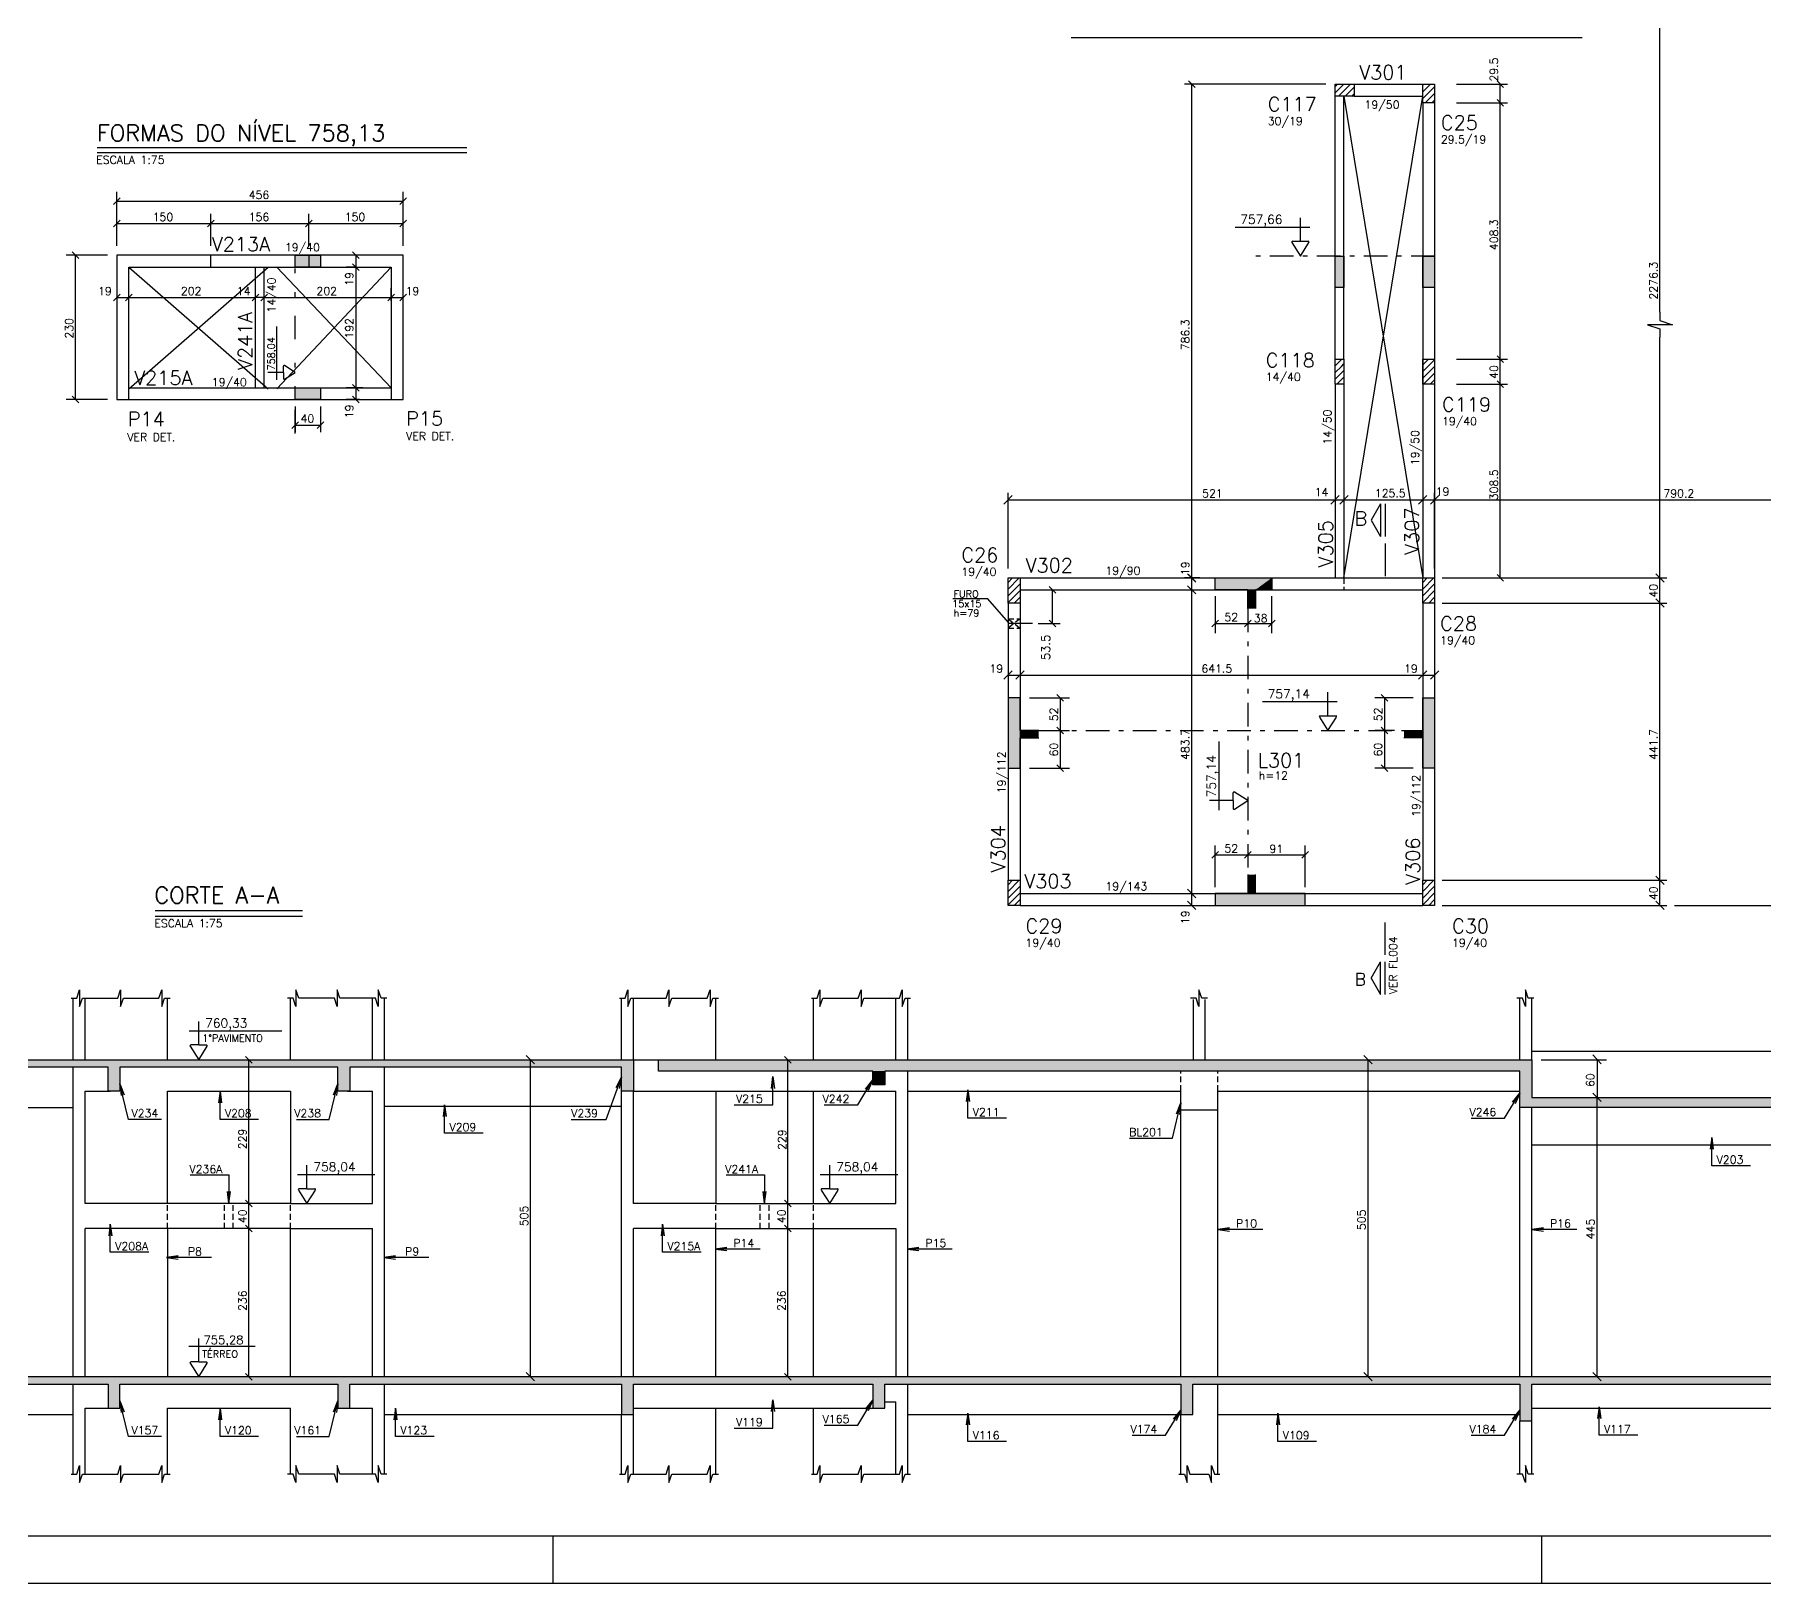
# Model space of a CAD drawing. Extents: x 37249 to 45139, y 0 to 6308.
# Drawn here: x 39588 to 42344, y 0 to 2467 of the extents above; entities that cross this region are included whole.
import ezdxf

# ---------------------------------------------------------------- set-up
doc = ezdxf.new("R2010")
doc.units = 0
doc.header["$LTSCALE"] = 75
doc.header["$MEASUREMENT"] = 0
for name, pattern in [('ESTILO_TQS_0003', [1, 0.5, -0.2, 0.1, -0.2]), ('ESTILO_TQS_0004', [2, 0.5, -0.4, 0.1, -0.4, 0.1, -0.5]), ('HIDDEN2', [0.1875, 0.125, -0.0625])]:
    doc.linetypes.add(name, pattern=pattern)
doc.layers.get('0').update_dxf_attribs({"color": 3, "linetype": 'CONTINUOUS'})
for name, color, linetype in [('1', 3, 'CONTINUOUS'), ('200', 1, 'HIDDEN2'), ('204', 1, 'ESTILO_TQS_0003'), ('205', 1, 'ESTILO_TQS_0004'), ('210', 3, 'HIDDEN2'), ('212', 3, 'CONTINUOUS'), ('213', 3, 'CONTINUOUS'), ('216', 3, 'CONTINUOUS'), ('220', 5, 'CONTINUOUS'), ('221', 1, 'CONTINUOUS'), ('222', 6, 'CONTINUOUS'), ('226', 4, 'CONTINUOUS'), ('230', 3, 'CONTINUOUS'), ('231', 1, 'CONTINUOUS'), ('233', 6, 'CONTINUOUS'), ('238', 2, 'CONTINUOUS'), ('249', 1, 'CONTINUOUS'), ('250', 1, 'CONTINUOUS'), ('253', 253, 'CONTINUOUS')]:
    doc.layers.add(name, color=color, linetype=linetype)
doc.styles.get("Standard").update_dxf_attribs({"font": 'ROMANS.SHX'})

# ---------------------------------------------------------------- blocks, each defined once
blk = doc.blocks.new('LINCOR', base_point=(1409650.89484, 444788.130577))
blk.add_lwpolyline([(1409650.89484, 444788.130577), (1409651.228174, 444788.130577), (1409651.39484, 444788.630577), (1409651.39484, 444787.630577), (1409651.561507, 444788.130577), (1409651.89484, 444788.130577)])
blk = doc.blocks.new('_HDB37079AFC-000')
for p, q in [((3889.607415, 1768.287072), (3907.380075, 1786.059731)), ((3889.607415, 1778.893673), (3896.773473, 1786.059731)), ((3889.607415, 1757.68047), (3908.607415, 1776.68047)), ((3889.607415, 1747.073868), (3908.607415, 1766.073868)), ((3899.19988, 1746.059731), (3908.607415, 1755.467266))]:
    blk.add_line(p, q)
blk = doc.blocks.new('_HB6075950ED-000')
for p, q in [((4410.624467, 2384.763539), (4412.585007, 2386.724079)), ((4410.624467, 2374.156937), (4419.078845, 2382.611315)), ((4412.585007, 2386.724079), (4413.826682, 2387.965754)), ((4416.039886, 2368.965754), (4425.572682, 2378.498551)), ((4419.078845, 2382.611315), (4424.433284, 2387.965754)), ((4425.572682, 2378.498551), (4435.039886, 2387.965754)), ((4426.646487, 2368.965754), (4432.06652, 2374.385787)), ((4432.06652, 2374.385787), (4440.624467, 2382.943733)), ((4437.253089, 2368.965754), (4438.560358, 2370.273023)), ((4438.560358, 2370.273023), (4440.624467, 2372.337132))]:
    blk.add_line(p, q)
blk = doc.blocks.new('_HB6075950ED-001')
for p, q in [((4550.108399, 2375.755047), (4562.319106, 2387.965754)), ((4550.108399, 2386.361649), (4551.712504, 2387.965754)), ((4550.108399, 2365.148445), (4562.200888, 2377.240934)), ((4554.03231, 2358.465754), (4569.108399, 2373.541844)), ((4562.200888, 2377.240934), (4569.108399, 2384.148445)), ((4564.638911, 2358.465754), (4569.108399, 2362.935242))]:
    blk.add_line(p, q)
blk = doc.blocks.new('_HB6075950ED-002')
for p, q in [((4410.624467, 1939.286266), (4421.547475, 1950.209275)), ((4410.624467, 1949.892868), (4410.940873, 1950.209275)), ((4410.624467, 1928.679665), (4420.570061, 1938.625259)), ((4414.858814, 1922.307411), (4424.624467, 1932.073063)), ((4420.570061, 1938.625259), (4424.624467, 1942.679665)), ((4410.624467, 1918.073063), (4414.858814, 1922.307411)), ((4413.36728, 1910.209275), (4424.624467, 1921.466461)), ((4423.973882, 1910.209275), (4424.624467, 1910.85986))]:
    blk.add_line(p, q)
blk = doc.blocks.new('_HB6075950ED-004')
for p, q in [((4550.108399, 1940.884377), (4559.433297, 1950.209275)), ((4550.108399, 1930.277775), (4568.265614, 1948.43499)), ((4558.669165, 1928.231939), (4569.108399, 1938.671173)), ((4568.265614, 1948.43499), (4569.108399, 1949.277775)), ((4550.108399, 1919.671173), (4558.669165, 1928.231939)), ((4551.253102, 1910.209275), (4569.108399, 1928.064572)), ((4561.859704, 1910.209275), (4569.108399, 1917.45797))]:
    blk.add_line(p, q)

msp = doc.modelspace()

# ---------------------------------------------------------------- linework, layer by layer
for p, q in [((41739.4, 1719.5), (41739.4, 1667.6)), ((41739.4, 1656.5), (41739.4, 1604.5)), ((41739.4, 1001.1), (41739.4, 1053)), ((41739.4, 938), (41739.4, 990)), ((40414.2, 0), (40414.2, 75)), ((41989.2, 0), (41989.2, 75)), ((45139.2, 0), (37249.2, 0))]:
    msp.add_line(p, q)
at = {"layer": '1'}
for p, q in [((41689.9, 2388), (41799.3, 2388)), ((41659.9, 1950.2), (41659.9, 2369)), ((41673.9, 1950.2), (41673.9, 2369)), ((41689.9, 2369), (41799.3, 2369)), ((41799.3, 2358.5), (41799.3, 1601.7)), ((41818.3, 2358.5), (41818.3, 1601.7)), ((40024.9, 2115.7), (39868.9, 2115.7)), ((39868.9, 2096.7), (39953.9, 2096.7)), ((39939.9, 1904.7), (39939.9, 2096.7)), ((39953.9, 2096.7), (40024.9, 2096.7)), ((39953.9, 1904.7), (39953.9, 2096.7)), ((39737.9, 1904.7), (39953.9, 1904.7)), ((39953.9, 1904.7), (40155.9, 1904.7)), ((41659.9, 1910.2), (41659.9, 1601.7)), ((41673.9, 1910.2), (41673.9, 1601.7)), ((39737.9, 1885.7), (39755.4, 1885.7)), ((39755.4, 1885.7), (40155.9, 1885.7)), ((41157.8, 1601.7), (41799.3, 1601.7)), ((41157.8, 1582.7), (41799.3, 1582.7)), ((41138.8, 1561.7), (41138.8, 1120)), ((41157.8, 1561.7), (41157.8, 1120)), ((41799.3, 1561.7), (41799.3, 1120)), ((41818.3, 1561.7), (41818.3, 1120)), ((41157.8, 1099), (41799.3, 1099)), ((41157.8, 1080), (41799.3, 1080)), ((39649.5, 834.2), (39649.5, 932.2)), ((39668.5, 834.2), (39668.5, 932.2)), ((39799.5, 834.2), (39799.5, 932.2)), ((39995.5, 834.2), (39995.5, 932.2)), ((40126.5, 834.2), (40126.5, 932.2)), ((40145.5, 834.2), (40145.5, 932.2)), ((40523, 834.2), (40523, 932.2)), ((40542, 834.2), (40542, 932.2)), ((40673, 834.2), (40673, 932.2)), ((40829, 834.2), (40829, 932.2)), ((40960, 834.2), (40960, 932.2)), ((40979, 834.2), (40979, 932.2)), ((41434, 834.2), (41434, 930.2)), ((41453, 834.2), (41453, 930.2)), ((41954, 834.2), (41954, 932.2)), ((41973, 834.2), (41973, 932.2)), ((42586.8, 847.2), (41973, 847.2)), ((39649.5, 329.2), (39649.5, 822.2)), ((40145.5, 329.2), (40145.5, 822.2)), ((40979, 329.2), (40979, 816.2)), ((39668.5, 605.2), (39668.5, 784.2)), ((40126.5, 605.2), (40126.5, 784.2)), ((40523, 329.2), (40523, 784.2)), ((40542, 605.2), (40542, 784.2)), ((40829, 605.2), (40829, 784.2)), ((41414, 329.2), (41414, 784.2)), ((41473, 329.2), (41473, 784.2)), ((41954, 329.2), (41954, 760.2)), ((41973, 329.2), (41973, 758.2)), ((42586.8, 698.2), (41973, 698.2)), ((39799.5, 605.2), (39668.5, 605.2)), ((39995.5, 605.2), (40126.5, 605.2)), ((40673, 605.2), (40542, 605.2)), ((39799.5, 565.2), (39668.5, 565.2)), ((39668.5, 329.2), (39668.5, 565.2)), ((39995.5, 565.2), (40126.5, 565.2)), ((40126.5, 329.2), (40126.5, 565.2)), ((40673, 565.2), (40542, 565.2)), ((40542, 329.2), (40542, 565.2)), ((40829, 329.2), (40829, 565.2)), ((39649.5, 174.2), (39649.5, 317.2)), ((40145.5, 174.2), (40145.5, 317.2)), ((40979, 174.2), (40979, 317.2)), ((41473, 174.2), (41473, 317.2)), ((39668.5, 174.2), (39668.5, 279.2)), ((39799.5, 174.2), (39799.5, 279.2)), ((39995.5, 174.2), (39995.5, 279.2)), ((40126.5, 174.2), (40126.5, 279.2)), ((40673, 174.2), (40673, 279.2)), ((40829, 174.2), (40829, 279.2)), ((40960, 174.2), (40960, 289.2)), ((40523, 174.2), (40523, 269.2)), ((40542, 174.2), (40542, 269.2)), ((41414, 174.2), (41414, 269.2)), ((41954, 174.2), (41954, 259.2)), ((41973, 174.2), (41973, 259.2))]:
    msp.add_line(p, q, dxfattribs=at)
for points in [[(39995.5, 784.2), (39995.5, 605.2), (39799.5, 605.2), (39799.5, 784.2)], [(40673, 784.2), (40673, 605.2), (40960, 605.2), (40960, 784.2)], [(39995.5, 329.2), (39995.5, 565.2), (39799.5, 565.2), (39799.5, 329.2)], [(40673, 329.2), (40673, 565.2), (40960, 565.2), (40960, 329.2)]]:
    msp.add_lwpolyline(points, dxfattribs=at)
at = {"layer": '200'}
for p, q in [((41138.8, 1536.7), (41157.8, 1521.7)), ((41157.8, 1536.7), (41138.8, 1521.8))]:
    msp.add_line(p, q, dxfattribs=at)
at = {"layer": '204'}
for p, q in [((41818.3, 2114.4), (41533.2, 2114.4)), ((41520.9, 1552.7), (41520.9, 1129)), ((41187.8, 1358.7), (41769.3, 1358.7))]:
    msp.add_line(p, q, dxfattribs=at)
at = {"layer": '205'}
for p, q in [((40003.2, 1831.9), (40003.2, 2096.7)), ((41177.8, 1529.2), (41118.8, 1529.2))]:
    msp.add_line(p, q, dxfattribs=at)
at = {"layer": '210'}
for p, q in [((41673.9, 1601.7), (41673.9, 1582.7)), ((41138.8, 1536.7), (41157.8, 1536.7)), ((41138.8, 1521.7), (41157.8, 1521.7)), ((41414, 784.2), (41414, 816.2)), ((41473, 784.2), (41473, 816.2)), ((39799.5, 565.2), (39799.5, 605.2)), ((39890.5, 565.2), (39890.5, 605.2)), ((39904.5, 565.2), (39904.5, 605.2)), ((39995.5, 565.2), (39995.5, 605.2)), ((40673, 565.2), (40673, 605.2)), ((40744, 565.2), (40744, 605.2)), ((40758, 565.2), (40758, 605.2)), ((40829, 565.2), (40829, 605.2))]:
    msp.add_line(p, q, dxfattribs=at)
at = {"layer": '216'}
for p, q in [((41436.7, 2382.7), (41426, 2393.3)), ((41928.3, 2382.7), (41917.7, 2393.3)), ((41928.3, 2353.2), (41917.7, 2363.8)), ((41928.3, 2353.2), (41917.7, 2363.8)), ((39713.6, 2196.3), (39724.2, 2206.9)), ((40169.6, 2196.3), (40180.2, 2206.9)), ((39713.6, 2161.1), (39724.2, 2171.7)), ((39863.6, 2161.1), (39874.2, 2171.7)), ((39863.6, 2161.1), (39874.2, 2171.7)), ((40019.6, 2161.1), (40030.2, 2171.7)), ((40019.6, 2161.1), (40030.2, 2171.7)), ((40169.6, 2161.1), (40180.2, 2171.7)), ((39658.5, 2110.4), (39647.9, 2121)), ((40094.2, 2121), (40104.8, 2110.4)), ((40094.2, 2102), (40104.8, 2091.4)), ((40094.2, 2102), (40104.8, 2091.4)), ((39713.6, 2042.9), (39724.2, 2053.5)), ((39732.6, 2042.9), (39743.2, 2053.5)), ((39732.6, 2042.9), (39743.2, 2053.5)), ((39732.6, 2042.9), (39743.2, 2053.5)), ((39934.6, 2042.9), (39945.2, 2053.5)), ((39945.2, 2053.5), (39934.6, 2042.9)), ((39948.6, 2042.9), (39959.2, 2053.5)), ((39959.2, 2053.5), (39948.6, 2042.9)), ((40150.6, 2042.9), (40161.2, 2053.5)), ((40150.6, 2042.9), (40161.2, 2053.5)), ((40150.6, 2042.9), (40161.2, 2053.5)), ((40169.6, 2042.9), (40180.2, 2053.5)), ((41928.3, 1944.9), (41917.7, 1955.5)), ((41928.3, 1944.9), (41917.7, 1955.5)), ((40094.2, 1910), (40104.8, 1899.4)), ((40094.2, 1910), (40104.8, 1899.4)), ((41928.3, 1904.9), (41917.7, 1915.5)), ((41928.3, 1904.9), (41917.7, 1915.5)), ((39658.5, 1880.4), (39647.9, 1891)), ((40094.2, 1891), (40104.8, 1880.4)), ((39997.9, 1839.9), (40008.5, 1850.5)), ((40037.9, 1839.9), (40048.5, 1850.5)), ((41132.2, 1719.4), (41145.5, 1732.7)), ((41653.2, 1719.4), (41666.5, 1732.7)), ((41667.2, 1719.4), (41680.5, 1732.7)), ((41792.7, 1719.4), (41806, 1732.7)), ((41811.7, 1719.4), (41825, 1732.7)), ((41438, 1595.1), (41424.7, 1608.3)), ((41436.7, 1596.4), (41426, 1607)), ((41928.3, 1596.4), (41917.7, 1607)), ((42183.8, 1595.1), (42170.5, 1608.3)), ((41214.9, 1577.4), (41204.3, 1588)), ((41438, 1576.1), (41424.7, 1589.3)), ((42183.8, 1555.1), (42170.5, 1568.3)), ((41214.9, 1523.9), (41204.3, 1534.5)), ((41463.6, 1523.5), (41474.2, 1534.1)), ((41515.6, 1523.5), (41526.2, 1534.1)), ((41553.6, 1523.5), (41564.2, 1534.1)), ((41132.2, 1440.4), (41145.5, 1453.7)), ((41151.2, 1440.4), (41164.5, 1453.7)), ((41792.7, 1440.4), (41806, 1453.7)), ((41811.7, 1440.4), (41825, 1453.7)), ((41216.6, 1416), (41227.2, 1405.4)), ((41733, 1416), (41743.6, 1405.4)), ((41216.6, 1364), (41227.2, 1353.4)), ((41216.6, 1364), (41227.2, 1353.4)), ((41733, 1364), (41743.6, 1353.4)), ((41733, 1364), (41743.6, 1353.4)), ((41216.6, 1304), (41227.2, 1293.4)), ((41733, 1304), (41743.6, 1293.4)), ((41463.6, 1155.1), (41474.2, 1165.7)), ((41515.6, 1155.1), (41526.2, 1165.7)), ((41606.6, 1155.1), (41617.2, 1165.7)), ((41438, 1092.3), (41424.7, 1105.6)), ((42183.8, 1113.3), (42170.5, 1126.6)), ((41438, 1073.3), (41424.7, 1086.6)), ((42183.8, 1073.3), (42170.5, 1086.6)), ((39934.7, 828.9), (39924.1, 839.5)), ((40384.5, 827.6), (40371.3, 840.9)), ((40793.4, 828.9), (40782.8, 839.5)), ((41718.8, 827.6), (41705.5, 840.9)), ((42083.7, 827.6), (42070.4, 841.9)), ((42083.7, 767.6), (42070.4, 780.9)), ((39934.7, 599.9), (39924.1, 610.5)), ((39934.7, 599.9), (39924.1, 610.5)), ((40793.4, 599.9), (40782.8, 610.5)), ((40793.4, 599.9), (40782.8, 610.5)), ((39934.7, 559.9), (39924.1, 570.5)), ((39934.7, 559.9), (39924.1, 570.5)), ((40793.4, 559.9), (40782.8, 570.5)), ((40793.4, 559.9), (40782.8, 570.5)), ((39934.7, 323.9), (39924.1, 334.5)), ((40384.5, 322.6), (40371.3, 335.9)), ((40793.4, 323.9), (40782.8, 334.5)), ((41718.8, 322.6), (41705.5, 335.9)), ((42083.7, 322.6), (42070.4, 335.9))]:
    msp.add_line(p, q, dxfattribs=at)
at = {"layer": '220'}
for p, q in [((40003.2, 2115.7), (40043.2, 2115.7)), ((40003.2, 2096.7), (40003.2, 2115.7)), ((40043.2, 2096.7), (40003.2, 2096.7)), ((40043.2, 2115.7), (40043.2, 2096.7)), ((41659.9, 2114.4), (41673.9, 2114.4)), ((41659.9, 2064.4), (41659.9, 2114.4)), ((41673.9, 2114.4), (41673.9, 2064.4)), ((41799.3, 2114.4), (41818.3, 2114.4)), ((41799.3, 2064.4), (41799.3, 2114.4)), ((41818.3, 2114.4), (41818.3, 2064.4)), ((41673.9, 2064.4), (41659.9, 2064.4)), ((41818.3, 2064.4), (41799.3, 2064.4)), ((40003.2, 1904.7), (40043.2, 1904.7)), ((40003.2, 1885.7), (40003.2, 1904.7)), ((40043.2, 1904.7), (40043.2, 1885.7)), ((40043.2, 1885.7), (40003.2, 1885.7)), ((41973, 774.2), (42586.8, 774.2)), ((42586.8, 758.2), (41954, 758.2))]:
    msp.add_line(p, q, dxfattribs=at)
for points in [[(41520.9, 1552.7), (41520.9, 1582.7), (41468.9, 1582.7), (41468.9, 1601.7), (41558.9, 1601.7), (41558.9, 1601.7), (41558.9, 1582.7), (41532.9, 1582.7), (41532.9, 1552.7)], [(41187.8, 1358.7), (41157.8, 1358.7), (41157.8, 1410.7), (41138.8, 1410.7), (41138.8, 1298.7), (41157.8, 1298.7), (41157.8, 1346.7), (41187.8, 1346.7)], [(41769.3, 1358.7), (41799.3, 1358.7), (41799.3, 1410.7), (41818.3, 1410.7), (41818.3, 1298.7), (41799.3, 1298.7), (41799.3, 1346.7), (41769.3, 1346.7)], [(41520.9, 1129), (41520.9, 1099), (41468.9, 1099), (41468.9, 1080), (41611.9, 1080), (41611.9, 1080), (41611.9, 1099), (41532.9, 1099), (41532.9, 1129)], [(40071, 822.2), (39724, 822.2), (39724, 784.2), (39705, 784.2), (39705, 822.2), (39272, 822.2), (39272, 784.2), (39253, 784.2), (39253, 834.2), (40542, 834.2), (40542, 784.2), (40523, 784.2), (40523, 822.2), (40090, 822.2), (40090, 784.2), (40071, 784.2), (40071, 822.2)], [(41954, 760.2), (41954, 816.2), (40942.5, 816.2), (40942.5, 794.2), (40923.5, 794.2), (40923.5, 816.2), (40582, 816.2), (40582, 834.2), (41954, 834.2), (41954, 834.2), (41973, 834.2), (41973, 774.2)], [(42605.8, 174.2), (42605.8, 329.2), (38852.5, 329.2), (38852.5, 279.2), (38871.5, 279.2), (38871.5, 317.2), (39253, 317.2), (39253, 279.2), (39272, 279.2), (39272, 317.2), (39705, 317.2), (39705, 279.2), (39724, 279.2), (39724, 317.2), (40071, 317.2), (40071, 279.2), (40090, 279.2), (40090, 317.2), (40523, 317.2)], [(40523, 317.2), (40523, 269.2), (40542, 269.2), (40542, 317.2), (40923.5, 317.2), (40923.5, 279.2), (40942.5, 279.2), (40942.5, 317.2), (41414, 317.2), (41414, 269.2), (41433, 269.2), (41433, 317.2), (41954, 317.2), (41954, 259.2), (41973, 259.2), (41973, 317.2), (42565.9, 317.2), (42565.9, 174.2)]]:
    msp.add_lwpolyline(points, dxfattribs=at)
at = {"layer": '221'}
for p, q in [((41673.9, 1601.7), (41799.3, 2369)), ((41673.9, 2369), (41799.3, 1601.7)), ((39687.5, 2279.3), (40276.7, 2279.3)), ((39737.9, 1902.7), (39959.9, 2096.7)), ((39737.9, 2096.7), (39959.9, 1902.7)), ((39973.9, 1902.7), (40155.9, 2096.7)), ((39973.9, 2096.7), (40155.9, 1904.7)), ((39780, 1063.1), (40015, 1063.1))]:
    msp.add_line(p, q, dxfattribs=at)
for points in [[(39646.1, 932.2), (39655.1, 932.2), (39659.6, 945.7), (39659.6, 918.8), (39664.1, 932.2), (39711.6, 932.2), (39720.6, 932.2), (39725.1, 945.7), (39725.1, 918.8), (39729.6, 932.2), (39738.6, 932.2), (39786.1, 932.2), (39790.6, 945.7), (39790.6, 918.8), (39795.1, 932.2), (39804.1, 932.2)], [(40148.9, 932.2), (40139.9, 932.2), (40135.4, 945.7), (40135.4, 918.8), (40131, 932.2), (40083.4, 932.2), (40074.4, 932.2), (40069.9, 945.7), (40069.9, 918.8), (40065.5, 932.2), (40056.5, 932.2), (40008.9, 932.2), (40004.4, 945.7), (40004.4, 918.8), (40000, 932.2), (39991, 932.2)], [(40519.6, 932.2), (40528.6, 932.2), (40533.1, 945.7), (40533.1, 918.8), (40537.6, 932.2), (40585.1, 932.2), (40594.1, 932.2), (40598.6, 945.7), (40598.6, 918.8), (40603.1, 932.2), (40612.1, 932.2), (40659.6, 932.2), (40664.1, 945.7), (40664.1, 918.8), (40668.6, 932.2), (40677.6, 932.2)], [(40825.6, 932.2), (40834.6, 932.2), (40839.1, 945.7), (40839.1, 918.8), (40843.6, 932.2), (40891.1, 932.2), (40900.1, 932.2), (40904.6, 945.7), (40904.6, 918.8), (40909.1, 932.2), (40918.1, 932.2), (40965.6, 932.2), (40970.1, 945.7), (40970.1, 918.8), (40974.6, 932.2), (40983.6, 932.2)], [(39646.1, 174.2), (39655.1, 174.2), (39659.6, 187.7), (39659.6, 160.8), (39664.1, 174.2), (39711.6, 174.2), (39720.6, 174.2), (39725.1, 187.7), (39725.1, 160.8), (39729.6, 174.2), (39738.6, 174.2), (39786.1, 174.2), (39790.6, 187.7), (39790.6, 160.8), (39795.1, 174.2), (39804.1, 174.2)], [(40148.9, 174.2), (40139.9, 174.2), (40135.4, 187.7), (40135.4, 160.8), (40131, 174.2), (40083.4, 174.2), (40074.4, 174.2), (40069.9, 187.7), (40069.9, 160.8), (40065.5, 174.2), (40056.5, 174.2), (40008.9, 174.2), (40004.4, 187.7), (40004.4, 160.8), (40000, 174.2), (39991, 174.2)], [(40519.6, 174.2), (40528.6, 174.2), (40533.1, 187.7), (40533.1, 160.8), (40537.6, 174.2), (40585.1, 174.2), (40594.1, 174.2), (40598.6, 187.7), (40598.6, 160.8), (40603.1, 174.2), (40612.1, 174.2), (40659.6, 174.2), (40664.1, 187.7), (40664.1, 160.8), (40668.6, 174.2), (40677.6, 174.2)], [(40825.6, 174.2), (40834.6, 174.2), (40839.1, 187.7), (40839.1, 160.8), (40843.6, 174.2), (40891.1, 174.2), (40900.1, 174.2), (40904.6, 187.7), (40904.6, 160.8), (40909.1, 174.2), (40918.1, 174.2), (40965.6, 174.2), (40970.1, 187.7), (40970.1, 160.8), (40974.6, 174.2), (40983.6, 174.2)], [(41410.6, 174.2), (41419.6, 174.2), (41424.1, 160.8), (41424.1, 187.7), (41428.6, 174.2), (41443.5, 174.2), (41458.5, 174.2), (41462.9, 160.8), (41462.9, 187.7), (41467.4, 174.2), (41476.4, 174.2)]]:
    msp.add_lwpolyline(points, dxfattribs=at)
at = {"layer": '222'}
for p, q in [((41239.5, 2462.6), (42053.2, 2462.6)), ((39687.5, 2287.3), (40276.7, 2287.3)), ((39780, 1072.1), (40015, 1072.1)), ((45064.2, 75), (37436.7, 75))]:
    msp.add_line(p, q, dxfattribs=at)
for points in [[(41689.9, 2369), (41659.9, 2369), (41659.9, 2388), (41689.9, 2388), (41689.9, 2369)], [(41799.3, 2358.5), (41799.3, 2388), (41818.3, 2388), (41818.3, 2358.5), (41799.3, 2358.5)], [(39718.9, 1885.7), (39718.9, 1885.7), (39737.9, 1885.7), (39737.9, 2096.7), (39868.9, 2096.7), (39868.9, 2115.7), (39718.9, 2115.7), (39718.9, 1885.7)], [(40174.9, 1885.7), (40174.9, 2115.7), (40024.9, 2115.7), (40024.9, 2096.7), (40155.9, 2096.7), (40155.9, 1885.7), (40174.9, 1885.7)], [(41659.9, 1910.2), (41659.9, 1950.2), (41673.9, 1950.2), (41673.9, 1910.2), (41659.9, 1910.2)], [(41799.3, 1910.2), (41799.3, 1950.2), (41818.3, 1950.2), (41818.3, 1910.2), (41799.3, 1910.2)], [(41157.8, 1601.7), (41157.8, 1561.7), (41138.8, 1561.7), (41138.8, 1601.7), (41157.8, 1601.7)], [(41818.3, 1601.7), (41818.3, 1561.7), (41799.3, 1561.7), (41799.3, 1601.7), (41818.3, 1601.7)], [(41818.3, 1601.7), (41818.3, 1561.7), (41799.3, 1561.7), (41799.3, 1601.7), (41818.3, 1601.7)], [(41818.3, 1601.7), (41818.3, 1561.7), (41799.3, 1561.7), (41799.3, 1601.7), (41818.3, 1601.7)], [(41157.8, 1120), (41157.8, 1080), (41138.8, 1080), (41138.8, 1120), (41157.8, 1120)], [(41818.3, 1120), (41818.3, 1080), (41799.3, 1080), (41799.3, 1120), (41818.3, 1120)]]:
    msp.add_lwpolyline(points, dxfattribs=at)
at = {"layer": '226'}
for p, q in [((41732.2, 1719.5), (41717.2, 1693.5)), ((41732.2, 1719.5), (41732.2, 1667.6)), ((41717.2, 1693.5), (41732.2, 1667.6)), ((41717.2, 964), (41732.2, 990)), ((41732.2, 938), (41732.2, 990)), ((41717.2, 964), (41732.2, 938))]:
    msp.add_line(p, q, dxfattribs=at)
at = {"layer": '230'}
for p, q in [((40542, 834.2), (40582, 834.2)), ((39668.5, 784.2), (39708.5, 784.2)), ((39799.5, 784.2), (39995.5, 784.2)), ((40086.5, 784.2), (40126.5, 784.2)), ((40542, 784.2), (40923.5, 784.2)), ((40923.5, 784.2), (40960, 784.2)), ((40979, 784.2), (41414, 784.2)), ((41473, 784.2), (41954, 784.2)), ((39272, 758.2), (39649.5, 758.2)), ((40145.5, 760.2), (40523, 760.2)), ((41414, 754.2), (41473, 754.2)), ((39668.5, 279.2), (39708.5, 279.2)), ((39799.5, 279.2), (39995.5, 279.2)), ((40086.5, 279.2), (40126.5, 279.2)), ((40542, 279.2), (40923.5, 279.2)), ((40942.5, 289.2), (40960, 289.2)), ((41973, 279.2), (42565.9, 279.2)), ((39272, 269.2), (39649.5, 269.2)), ((40145.5, 269.2), (40523, 269.2)), ((40979, 269.2), (41414, 269.2)), ((41473, 269.2), (41954, 269.2))]:
    msp.add_line(p, q, dxfattribs=at)
at = {"layer": '231'}
for p, q in [((41500.6, 2160.4), (41619.6, 2160.4)), ((41604.6, 2137.9), (41604.6, 2175.4)), ((41591, 2135.8), (41604.6, 2114.4)), ((41592.2, 2137.9), (41604.6, 2137.9)), ((41604.6, 2137.9), (41617, 2137.9)), ((41604.6, 2114.4), (41618.1, 2135.8)), ((39973.8, 1917), (39973.8, 2002.3)), ((39984.4, 1929), (39959.3, 1929)), ((39984.4, 1929), (39984.4, 1938.9)), ((39984.4, 1929), (39984.4, 1919.1)), ((40003.2, 1929), (39986.1, 1939.9)), ((39986.1, 1918.2), (40003.2, 1929)), ((41648.3, 1382.2), (41648.3, 1419.7)), ((41544.3, 1404.7), (41663.3, 1404.7)), ((41634.7, 1380.1), (41648.3, 1358.7)), ((41635.9, 1382.2), (41648.3, 1382.2)), ((41648.3, 1382.2), (41660.7, 1382.2)), ((41648.3, 1358.7), (41661.8, 1380.1)), ((41474.9, 1231.9), (41474.9, 1341.2)), ((41497.4, 1246.9), (41459.9, 1246.9)), ((41497.4, 1246.9), (41497.4, 1259.3)), ((41497.4, 1246.9), (41497.4, 1234.5)), ((41520.9, 1246.9), (41499.5, 1260.5)), ((41499.5, 1233.3), (41520.9, 1246.9)), ((39849.4, 857.7), (39849.4, 895.2)), ((39834.4, 880.2), (39981.6, 880.2)), ((39835.8, 855.6), (39849.4, 834.2)), ((39849.3, 857.7), (39836.9, 857.7)), ((39849.4, 857.7), (39861.8, 857.7)), ((39849.4, 834.2), (39862.9, 855.6)), ((40021.8, 628.7), (40021.8, 666.2)), ((40854.6, 628.7), (40854.6, 666.2)), ((40006.8, 651.2), (40130.2, 651.2)), ((40839.6, 651.2), (40963, 651.2)), ((40008.2, 626.6), (40021.8, 605.2)), ((40021.8, 628.7), (40009.4, 628.7)), ((40021.8, 628.7), (40034.2, 628.7)), ((40021.8, 605.2), (40035.3, 626.6)), ((40841, 626.6), (40854.6, 605.2)), ((40854.6, 628.7), (40842.2, 628.7)), ((40854.6, 628.7), (40867, 628.7)), ((40854.6, 605.2), (40868.2, 626.6)), ((39849.4, 352.7), (39849.4, 390.2)), ((39833.7, 377.9), (39939.2, 377.9)), ((39835.8, 350.6), (39849.4, 329.2)), ((39849.3, 352.7), (39836.9, 352.7)), ((39849.4, 352.7), (39861.8, 352.7)), ((39849.4, 329.2), (39862.9, 350.6))]:
    msp.add_line(p, q, dxfattribs=at)
for centre, radius, start, end in [((41592.2, 2136.5), 1.36, 90, 212.3723), ((41617, 2136.5), 1.36, 327.623, 90), ((39985.5, 1938.9), 1.09, 57.6277, 180), ((39985.5, 1919.1), 1.09, 180, 302.377), ((41635.9, 1380.9), 1.36, 90, 212.3723), ((41660.7, 1380.9), 1.36, 327.623, 90), ((41498.8, 1259.3), 1.36, 57.6277, 180), ((41498.8, 1234.5), 1.36, 180, 302.377), ((39836.9, 856.4), 1.36, 90, 212.377), ((39861.8, 856.4), 1.36, 327.6277, 90), ((40009.4, 627.4), 1.36, 90, 212.377), ((40034.2, 627.4), 1.36, 327.6277, 90), ((40842.2, 627.4), 1.36, 90, 212.377), ((40867, 627.4), 1.36, 327.6277, 90), ((39836.9, 351.4), 1.36, 90, 212.377), ((39861.8, 351.4), 1.36, 327.6277, 90)]:
    msp.add_arc(centre, radius, start, end, dxfattribs=at)
at = {"layer": '249'}
for points in [[(40443, 739.2), (40498.7, 739.2), (40523, 806.6), (40514.4, 790), (40523, 806.6), (40519, 788.3)], [(40702.6, 762.2), (40764.2, 762.2), (40764.2, 807.2), (40761.7, 788.6), (40764.2, 807.2), (40766.6, 788.6)], [(40845.8, 762.2), (40899.2, 762.2), (40923.5, 802.1), (40911.8, 787.5), (40923.5, 802.1), (40915.9, 785)], [(39790.1, 739.2), (39737.6, 739.2), (39724, 795.7), (39730.8, 778.1), (39724, 795.7), (39726, 777)], [(39944.9, 739.2), (39883.4, 739.2), (39883.4, 784.2), (39885.8, 765.6), (39883.4, 784.2), (39881, 765.6)], [(40005, 739.2), (40057.5, 739.2), (40071, 795.7), (40064.3, 778.1), (40071, 795.7), (40069.1, 777)], [(41136.3, 741.2), (41074.7, 741.2), (41074.7, 786.2), (41077.2, 767.6), (41074.7, 786.2), (41072.3, 767.6)], [(41876.3, 741.2), (41929.7, 741.2), (41954, 781.1), (41942.3, 766.5), (41954, 781.1), (41946.4, 764)], [(40302.8, 717.2), (40241.2, 717.2), (40241.2, 762.2), (40243.7, 743.6), (40241.2, 762.2), (40238.8, 743.6)], [(41332.3, 709.2), (41400.5, 709.2), (41414, 765.7), (41407.3, 748.1), (41414, 765.7), (41412.1, 747)], [(42321.3, 665.4), (42259.8, 665.4), (42259.8, 710.4), (42262.2, 691.8), (42259.8, 710.4), (42257.3, 691.8)], [(39836, 650.8), (39897.5, 650.8), (39897.5, 605.8), (39895.1, 624.4), (39897.5, 605.8), (39900, 624.4)], [(40689.5, 650.8), (40751, 650.8), (40751, 605.8), (40748.6, 624.4), (40751, 605.8), (40753.5, 624.4)], [(39770.1, 527.4), (39708.6, 527.4), (39708.6, 572.4), (39711, 553.8), (39708.6, 572.4), (39706.1, 553.8)], [(40649.8, 527.4), (40588.3, 527.4), (40588.3, 572.4), (40590.7, 553.8), (40588.3, 572.4), (40585.9, 553.8)], [(41544.8, 563.7), (41473, 563.7), (41491.6, 566.2), (41473, 563.7), (41491.6, 561.3)], [(42044.8, 563.7), (41973, 563.7), (41991.6, 566.2), (41973, 563.7), (41991.6, 561.3)], [(40743.8, 532.6), (40672, 532.6), (40690.6, 535.1), (40672, 532.6), (40690.6, 530.2)], [(41049.8, 532.6), (40978, 532.6), (40996.6, 535.1), (40978, 532.6), (40996.6, 530.2)], [(39870, 519.1), (39798.2, 519.1), (39816.8, 521.6), (39798.2, 519.1), (39816.8, 516.7)], [(40216, 519.1), (40144.2, 519.1), (40162.8, 521.6), (40144.2, 519.1), (40162.8, 516.7)], [(39790.1, 234.2), (39737.6, 234.2), (39724, 290.7), (39730.8, 273.1), (39724, 290.7), (39726, 272)], [(39944.9, 234.2), (39883.4, 234.2), (39883.4, 279.2), (39885.8, 260.6), (39883.4, 279.2), (39881, 260.6)], [(40005, 234.2), (40057.5, 234.2), (40071, 290.7), (40064.3, 273.1), (40071, 290.7), (40069.1, 272)], [(40224.4, 234.2), (40162.9, 234.2), (40162.9, 279.2), (40165.3, 260.6), (40162.9, 279.2), (40160.5, 260.6)], [(40702.6, 247.2), (40764.2, 247.2), (40764.2, 292.2), (40761.7, 273.6), (40764.2, 292.2), (40766.6, 273.6)], [(40845.8, 252.2), (40899.2, 252.2), (40923.5, 292.1), (40911.8, 277.5), (40923.5, 292.1), (40915.9, 275)], [(41336.3, 236.2), (41389.7, 236.2), (41414, 276.1), (41402.3, 261.5), (41414, 276.1), (41406.4, 259)], [(41876.3, 236.2), (41929.7, 236.2), (41954, 276.1), (41942.3, 261.5), (41954, 276.1), (41946.4, 259)], [(42142, 236.2), (42080.4, 236.2), (42080.4, 281.2), (42082.9, 262.6), (42080.4, 281.2), (42078, 262.6)], [(41136.3, 226.2), (41074.7, 226.2), (41074.7, 271.2), (41077.2, 252.6), (41074.7, 271.2), (41072.3, 252.6)], [(41630.3, 226.2), (41568.7, 226.2), (41568.7, 271.2), (41571.2, 252.6), (41568.7, 271.2), (41566.3, 252.6)]]:
    msp.add_lwpolyline(points, dxfattribs=at)
at = {"layer": '250'}
for p, q in [((42177.2, 2024.9), (42177.2, 2750.1)), ((41644.9, 2388), (41420.1, 2388)), ((41431.4, 1601.7), (41431.4, 2388)), ((41853.3, 2388), (41934.2, 2388)), ((41923, 2358.5), (41923, 2388)), ((41853.3, 2358.5), (41934.2, 2358.5)), ((41923, 1950.2), (41923, 2358.5)), ((39718.9, 2130.7), (39718.9, 2216.6)), ((40174.9, 2130.7), (40174.9, 2216.6)), ((39718.9, 2201.6), (40174.9, 2201.6)), ((39718.9, 2130.7), (39718.9, 2181.4)), ((39868.9, 2130.7), (39868.9, 2181.4)), ((40024.9, 2130.7), (40024.9, 2181.4)), ((40174.9, 2130.7), (40174.9, 2181.4)), ((39718.9, 2166.4), (39868.9, 2166.4)), ((39868.9, 2166.4), (40024.9, 2166.4)), ((40024.9, 2166.4), (40174.9, 2166.4)), ((39703.9, 2115.7), (39638.2, 2115.7)), ((39653.2, 1885.7), (39653.2, 2115.7)), ((40092.6, 2115.7), (40084.5, 2115.7)), ((40091.5, 2096.7), (40084.5, 2096.7)), ((40100.2, 2096.7), (40084.5, 2096.7)), ((40099.5, 2115.7), (40099.5, 2096.7)), ((40099.5, 2096.7), (40099.5, 1904.7)), ((39718.9, 2048.2), (39737.9, 2048.2)), ((39737.9, 2048.2), (39737.9, 2063.2)), ((39737.9, 2048.2), (39939.9, 2048.2)), ((39939.9, 2051.4), (39939.9, 2063.2)), ((39939.9, 2053.1), (39939.9, 2063.2)), ((39953.9, 2048.2), (39939.9, 2048.2)), ((39953.9, 2052.2), (39953.9, 2063.2)), ((39953.9, 2054.5), (39953.9, 2063.2)), ((39953.9, 2048.2), (40155.9, 2048.2)), ((40155.9, 2043.1), (40155.9, 2063.2)), ((40155.9, 2048.2), (40174.9, 2048.2)), ((42177.2, 1601.7), (42177.2, 1984.9)), ((41853.3, 1950.2), (41934.2, 1950.2)), ((41923, 1910.2), (41923, 1950.2)), ((40110.9, 1904.7), (40084.5, 1904.7)), ((40106.3, 1904.7), (40084.5, 1904.7)), ((40099.5, 1904.7), (40099.5, 1885.7)), ((41853.3, 1910.2), (41934.2, 1910.2)), ((41923, 1601.7), (41923, 1910.2)), ((39703.9, 1885.7), (39638.2, 1885.7)), ((40003.2, 1874.5), (40003.2, 1834)), ((40043.2, 1874.5), (40043.2, 1834)), ((40105.8, 1885.7), (40084.5, 1885.7)), ((40003.2, 1845.2), (40043.2, 1845.2)), ((41138.8, 1616.7), (41138.8, 1737.3)), ((41818.3, 1616.7), (41818.3, 1737.3)), ((41138.8, 1726), (41818.3, 1726)), ((41818.3, 1726), (42608.5, 1726)), ((41444.5, 1601.7), (41420.1, 1601.7)), ((41431.4, 1582.7), (41431.4, 1601.7)), ((41830.3, 1601.7), (42188.4, 1601.7)), ((41833.3, 1601.7), (41914.2, 1601.7)), ((42177.2, 1561.7), (42177.2, 1601.7)), ((41205.7, 1582.7), (41221.6, 1582.7)), ((41209.6, 1529.2), (41209.6, 1582.7)), ((41431.4, 1099), (41431.4, 1582.7)), ((41468.9, 1572.7), (41468.9, 1513.8)), ((41558.9, 1513.8), (41558.9, 1572.7)), ((41830.3, 1561.7), (42188.4, 1561.7)), ((42177.2, 1120), (42177.2, 1561.7)), ((41186.8, 1529.2), (41221.6, 1529.2)), ((41468.9, 1528.8), (41520.9, 1528.8)), ((41520.9, 1528.8), (41558.9, 1528.8)), ((41138.8, 1447), (41157.8, 1447)), ((41157.8, 1447), (41799.3, 1447)), ((41799.3, 1447), (41818.3, 1447)), ((41172.8, 1410.7), (41236.9, 1410.7)), ((41221.9, 1410.7), (41221.9, 1358.7)), ((41784.3, 1410.7), (41723.3, 1410.7)), ((41738.3, 1410.7), (41738.3, 1358.7)), ((41202.8, 1358.7), (41236.9, 1358.7)), ((41202.8, 1358.7), (41236.9, 1358.7)), ((41221.9, 1358.7), (41221.9, 1298.7)), ((41754.3, 1358.7), (41723.3, 1358.7)), ((41754.3, 1358.7), (41723.3, 1358.7)), ((41738.3, 1358.7), (41738.3, 1298.7)), ((41172.8, 1298.7), (41236.9, 1298.7)), ((41784.3, 1298.7), (41723.3, 1298.7)), ((41468.9, 1109), (41468.9, 1175.4)), ((41468.9, 1160.4), (41520.9, 1160.4)), ((41520.9, 1160.4), (41611.9, 1160.4)), ((41611.9, 1109), (41611.9, 1175.4)), ((41830.3, 1120), (42188.4, 1120)), ((42177.2, 1080), (42177.2, 1120)), ((41431.4, 1080), (41431.4, 1099)), ((41830.3, 1080), (42188.4, 1080)), ((42200.4, 1080), (42862.8, 1080)), ((39929.4, 605.2), (39929.4, 834.2)), ((40377.9, 329.2), (40377.9, 834.2)), ((40788.1, 605.2), (40788.1, 834.2)), ((41712.2, 329.2), (41712.2, 834.2)), ((41988, 834.2), (42092.1, 834.2)), ((42077.1, 834.2), (42077.1, 774.2)), ((42077.1, 329.2), (42077.1, 774.2)), ((39929.4, 565.2), (39929.4, 605.2)), ((40788.1, 565.2), (40788.1, 605.2)), ((39929.4, 329.2), (39929.4, 565.2)), ((40788.1, 329.2), (40788.1, 565.2))]:
    msp.add_line(p, q, dxfattribs=at)
msp.add_lwpolyline([(41139.4, 1530.8), (41106.4, 1568.4), (41050.7, 1568.4)], dxfattribs=at)
at = {"layer": '253'}
for points in [[(40003.2, 2096.7), (40003.2, 2115.7), (40043.2, 2115.7)], [(40003.2, 2096.7), (40043.2, 2115.7), (40043.2, 2096.7)], [(40003.2, 2096.7), (40043.2, 2096.7), (40003.2, 2096.7)], [(41673.9, 2064.4), (41659.9, 2064.4), (41659.9, 2114.4)], [(41673.9, 2064.4), (41659.9, 2114.4), (41673.9, 2114.4)], [(41673.9, 2064.4), (41673.9, 2114.4), (41673.9, 2064.4)], [(41799.3, 2064.4), (41799.3, 2114.4), (41818.3, 2114.4)], [(41799.3, 2064.4), (41818.3, 2114.4), (41818.3, 2064.4)], [(41799.3, 2064.4), (41818.3, 2064.4), (41818.3, 2064.4)], [(40003.2, 1885.7), (40003.2, 1904.7), (40043.2, 1904.7)], [(40003.2, 1885.7), (40043.2, 1904.7), (40043.2, 1885.7)], [(40003.2, 1885.7), (40043.2, 1885.7), (40003.2, 1885.7)], [(41468.9, 1582.7), (41558.9, 1601.7), (41520.9, 1582.7)], [(41468.9, 1582.7), (41468.9, 1601.7), (41558.9, 1601.7)], [(41558.9, 1601.7), (41532.9, 1582.7), (41520.9, 1582.7)], [(41558.9, 1601.7), (41558.9, 1582.7), (41532.9, 1582.7)], [(41520.9, 1582.7), (41532.9, 1582.7), (41520.9, 1552.7)], [(41532.9, 1582.7), (41532.9, 1552.7), (41520.9, 1552.7)], [(41520.9, 1552.7), (41532.9, 1552.7), (41532.9, 1552.7)], [(41154.5, 1298.7), (41157.8, 1410.7), (41138.8, 1410.7)], [(41154.5, 1298.7), (41138.8, 1410.7), (41138.8, 1298.7)], [(41154.5, 1298.7), (41157.8, 1358.7), (41157.8, 1410.7)], [(41818.3, 1298.7), (41799.3, 1298.7), (41818.3, 1410.7)], [(41799.3, 1298.7), (41799.3, 1346.7), (41818.3, 1410.7)], [(41818.3, 1410.7), (41799.3, 1346.7), (41799.3, 1358.7)], [(41799.3, 1358.7), (41799.3, 1410.7), (41818.3, 1410.7)], [(41154.5, 1298.7), (41157.8, 1298.7), (41157.8, 1358.7)], [(41187.8, 1358.7), (41157.8, 1358.7), (41157.8, 1346.7)], [(41187.8, 1358.7), (41157.8, 1346.7), (41187.8, 1346.7)], [(41157.8, 1358.7), (41157.8, 1298.7), (41157.8, 1346.7)], [(41187.8, 1358.7), (41187.8, 1346.7), (41187.8, 1346.7)], [(41799.3, 1346.7), (41769.3, 1346.7), (41799.3, 1358.7)], [(41799.3, 1358.7), (41769.3, 1346.7), (41769.3, 1358.7)], [(41532.9, 1099), (41532.9, 1129), (41520.9, 1129)], [(41532.9, 1099), (41520.9, 1129), (41520.9, 1099)], [(41468.9, 1099), (41468.9, 1080), (41611.9, 1080)], [(41468.9, 1099), (41611.9, 1080), (41520.9, 1099)], [(41532.9, 1099), (41520.9, 1099), (41611.9, 1080)], [(41532.9, 1099), (41611.9, 1080), (41611.9, 1099)], [(40542, 834.2), (39253, 834.2), (39272, 822.2)], [(40542, 834.2), (39272, 822.2), (39705, 822.2)], [(40542, 834.2), (39705, 822.2), (39724, 822.2)], [(40542, 834.2), (39724, 822.2), (40071, 822.2)], [(40542, 834.2), (40071, 822.2), (40090, 822.2)], [(40542, 834.2), (40090, 822.2), (40523, 822.2)], [(40542, 834.2), (40523, 822.2), (40542, 784.2)], [(40582, 816.2), (40923.5, 816.2), (40582, 834.2)], [(40923.5, 816.2), (41973, 834.2), (40582, 834.2)], [(40923.5, 816.2), (40942.5, 816.2), (41973, 834.2)], [(40942.5, 816.2), (41954, 816.2), (41973, 834.2)], [(41973, 834.2), (41954, 816.2), (41973, 774.2)], [(39705, 822.2), (39705, 784.2), (39724, 784.2)], [(39705, 822.2), (39724, 784.2), (39724, 822.2)], [(40071, 822.2), (40071, 784.2), (40090, 784.2)], [(40071, 822.2), (40090, 784.2), (40090, 822.2)], [(40542, 784.2), (40523, 822.2), (40523, 784.2)], [(40923.5, 794.2), (40942.5, 794.2), (40923.5, 816.2)], [(40942.5, 794.2), (40942.5, 816.2), (40923.5, 816.2)], [(41954, 816.2), (41954, 758.2), (41973, 774.2)], [(41973, 774.2), (41954, 758.2), (42586.8, 758.2)], [(41973, 774.2), (42586.8, 758.2), (42586.8, 774.2)], [(38871.5, 317.2), (38852.5, 329.2), (42605.8, 329.2)], [(38871.5, 317.2), (42605.8, 329.2), (39253, 317.2)], [(42605.8, 329.2), (39272, 317.2), (39253, 317.2)], [(39705, 317.2), (39272, 317.2), (42605.8, 329.2)], [(39724, 317.2), (39705, 317.2), (42605.8, 329.2)], [(39724, 279.2), (39705, 279.2), (39724, 317.2)], [(39705, 279.2), (39705, 317.2), (39724, 317.2)], [(39724, 317.2), (42605.8, 329.2), (40071, 317.2)], [(40071, 317.2), (42605.8, 329.2), (40090, 317.2)], [(40090, 279.2), (40071, 279.2), (40090, 317.2)], [(40071, 279.2), (40071, 317.2), (40090, 317.2)], [(42605.8, 329.2), (40523, 317.2), (40090, 317.2)], [(40523, 317.2), (42605.8, 329.2), (40542, 317.2)], [(40542, 269.2), (40523, 269.2), (40542, 317.2)], [(40523, 269.2), (40523, 317.2), (40542, 317.2)], [(42605.8, 329.2), (40923.5, 317.2), (40542, 317.2)], [(40923.5, 317.2), (42605.8, 329.2), (40942.5, 317.2)], [(40942.5, 279.2), (40923.5, 279.2), (40942.5, 317.2)], [(40923.5, 279.2), (40923.5, 317.2), (40942.5, 317.2)], [(42605.8, 329.2), (41414, 317.2), (40942.5, 317.2)], [(41414, 317.2), (42605.8, 329.2), (41433, 317.2)], [(41433, 269.2), (41414, 269.2), (41433, 317.2)], [(41414, 269.2), (41414, 317.2), (41433, 317.2)], [(42605.8, 329.2), (41954, 317.2), (41433, 317.2)], [(41973, 317.2), (41954, 317.2), (42605.8, 329.2)], [(41973, 259.2), (41954, 317.2), (41973, 317.2)], [(41973, 259.2), (41954, 259.2), (41954, 317.2)], [(41973, 317.2), (42605.8, 329.2), (42565.9, 317.2)]]:
    msp.add_solid(points, dxfattribs=at)

# ---------------------------------------------------------------- block references
at = {"layer": '221'}
for p in [(37249.2, -184.4), (37909.7, -184.4), (37249.2, -666.1), (37909.7, -666.1)]:
    msp.add_blockref('_HDB37079AFC-000', p, dxfattribs=at)
at = {"layer": '221', "xscale": -26.955286, "yscale": 26.955286}
for p in [(41456.4, 932.2), (41976.4, 932.2), (41976.4, 174.2)]:
    msp.add_blockref('LINCOR', p, dxfattribs=at)
at = {"layer": '250'}
for name in ['_HB6075950ED-000', '_HB6075950ED-001', '_HB6075950ED-002', '_HB6075950ED-004']:
    msp.add_blockref(name, (37249.2, 0), dxfattribs=at)
at = {"layer": '250', "xscale": 40, "yscale": 40, "rotation": 270}
msp.add_blockref('LINCOR', (42177.2, 2024.9), dxfattribs=at)

# ---------------------------------------------------------------- texts
for s, height, p in [('757,66', 14.25, (41508.7, 2165.6)), ('FURO', 11.25, (41052.1, 1570.5)), ('15x15', 11.25, (41049.7, 1555)), ('h=79', 11.25, (41052.1, 1540.2)), ('757,14', 14.25, (41552.4, 1409.9)), ('760,33', 14.25, (39859.7, 885.4)), ('758,04', 14.25, (40032.2, 656.4)), ('758,04', 14.25, (40865, 656.4)), ('755,28', 13.5, (39857.1, 381.1))]:
    msp.add_text(s, height=height).set_placement(p)
for s, height, p in [('758,04', 11.25, (39970.5, 1932.1)), ('757,14', 14.25, (41469.8, 1252.1)), ('VER FL004', 12.75, (41758.6, 938.4))]:
    msp.add_text(s, height=height, rotation=90).set_placement(p)
at = {"layer": '212'}
for s, p in [('19/50', (41706.7, 2349.2)), ('ESCALA 1:75', (39686.2, 2261.3)), ('19/40', (39986.8, 2121.9)), ('19/40', (39870.3, 1907.1)), ('19/90', (41293.9, 1606.7)), ('19/143', (41293.9, 1104)), ('ESCALA 1:75', (39778.8, 1045.1)), ('V215', (40705.4, 765.5)), ('V242', (40843.4, 765.5)), ('V234', (39742.4, 742.5)), ('V208', (39891.2, 742.5)), ('V238', (40001.7, 742.5)), ('V239', (40442.9, 742.5)), ('V211', (41082.5, 744.5)), ('V246', (41873.9, 744.5)), ('V209', (40249, 720.5)), ('BL201', (41331.7, 712.5)), ('V236A', (39834.7, 653.5)), ('V241A', (40688.2, 653.5)), ('V203', (42267.6, 668.6)), ('P10', (41502.1, 567)), ('P16', (42002.1, 567)), ('V208A', (39716.4, 530.7)), ('P8', (39832.3, 522.4)), ('P9', (40178.3, 522.4)), ('V215A', (40596.1, 530.7)), ('P14', (40701.1, 535.8)), ('P15', (41007.1, 535.8)), ('V157', (39742.4, 237.5)), ('V120', (39891.2, 237.5)), ('V161', (40001.7, 237.5)), ('V123', (40170.7, 237.5)), ('V119', (40705.4, 250.5)), ('V165', (40843.4, 255.5)), ('V174', (41333.9, 239.5)), ('V184', (41873.9, 239.5)), ('V117', (42088.2, 239.5)), ('V116', (41082.5, 229.5)), ('V109', (41576.5, 229.5))]:
    msp.add_text(s, height=12.75, dxfattribs=at).set_placement(p)
for s, p in [('14/40', (39971.8, 2024.4)), ('14/50', (41653.8, 1814.1)), ('19/50', (41793.5, 1781.3)), ('19/112', (41134.8, 1258.6)), ('19/112', (41795.3, 1221.2))]:
    msp.add_text(s, height=12.75, rotation=90, dxfattribs=at).set_placement(p)
at = {"layer": '213'}
for s, p in [('30/19', (41552.5, 2323)), ('29.5/19', (41828.3, 2293.7)), ('14/40', (41549.3, 1915.5)), ('19/40', (41830.1, 1844.9)), ('VER DET.', (39735.7, 1819.6)), ('VER DET.', (40179.9, 1821.1)), ('19/40', (41064.5, 1605)), ('19/40', (41827.1, 1495.8)), ('19/40', (41166.6, 1014)), ('19/40', (41846.1, 1014))]:
    msp.add_text(s, height=12.75, dxfattribs=at).set_placement(p)
at = {"layer": '216'}
for s, height, p in [('29.5', 12.75, (41919.2, 2392.2)), ('408.3', 12.75, (41919.2, 2123.7)), ('2276.3', 12.75, (42173.3, 2045)), ('19', 12.75, (40095.7, 2067)), ('230', 12.75, (39649.3, 1982.9)), ('192', 12.75, (40095.7, 1982.9)), ('786.3', 12.75, (41427.5, 1964.2)), ('40', 12.75, (41919.2, 1918.7)), ('19', 12.75, (40095.7, 1856)), ('308.5', 12.75, (41919.2, 1725.4)), ('19', 12.75, (41427.5, 1606)), ('40', 12.75, (42173.3, 1570.2)), ('53.5', 13.5, (41205.6, 1470.7)), ('52', 12.75, (41218.1, 1373.3)), ('52', 12.75, (41734.5, 1373.3)), ('483.7', 12.75, (41427.5, 1311.7)), ('441.7', 12.75, (42173.3, 1311.7)), ('60', 12.75, (41218.1, 1317.3)), ('60', 12.75, (41734.5, 1317.3)), ('40', 12.75, (42173.3, 1088.5)), ('19', 12.75, (41427.5, 1050.2)), ('60', 12.75, (42072.6, 790.7)), ('229', 12.75, (39925.6, 691.6)), ('229', 12.75, (40785.1, 690.5)), ('40', 12.75, (39925.6, 573.8)), ('505', 12.75, (40374.1, 568.8)), ('40', 12.75, (40784.3, 573.8)), ('505', 12.75, (41708.3, 562.7)), ('445', 12.75, (42073.2, 548)), ('236', 12.75, (39925.6, 433.9)), ('236', 12.75, (40784.3, 433.9))]:
    msp.add_text(s, height=height, rotation=90, dxfattribs=at).set_placement(p)
for s, p in [('456', (39929, 2205.4)), ('150', (39776, 2170.2)), ('156', (39929, 2170.2)), ('150', (40082, 2170.2)), ('19', (39689.1, 2052.1)), ('202', (39821, 2052.1)), ('14', (39910.1, 2052.1)), ('202', (40037, 2052.1)), ('19', (40179.1, 2052.1)), ('40', (40011.7, 1849.1)), ('521', (41448, 1729.9)), ('14', (41627.2, 1732.1)), ('125.5', (41723, 1730.2)), ('19', (41820, 1732.8)), ('790.2', (42182.8, 1729.9)), ('52', (41483.4, 1532.7)), ('38', (41530.3, 1531)), ('19', (41109.1, 1450.8)), ('641.5', (41446.7, 1450.8)), ('19', (41769.6, 1450.8)), ('h=12', (41538.3, 1280.5)), ('52', (41483.4, 1164.3)), ('91', (41555.2, 1163.7))]:
    msp.add_text(s, height=12.75, dxfattribs=at).set_placement(p)
at = {"layer": '220'}
for s, p in [('C117', (41552.5, 2344.9)), ('C25', (41828.3, 2315.6)), ('C118', (41549.3, 1937.3)), ('C119', (41830.1, 1866.8)), ('P14', (39736.6, 1843.5)), ('P15', (40180, 1844.3)), ('C26', (41064.5, 1626.9)), ('C28', (41827.1, 1517.7)), ('C29', (41166.6, 1035.9)), ('C30', (41846.1, 1035.9))]:
    msp.add_text(s, height=22.5, dxfattribs=at).set_placement(p)
at = {"layer": '222'}
for s, p in [('FORMAS DO NÍVEL 758,13', (39687.5, 2297.3)), ('CORTE A-A', (39778.8, 1083.2))]:
    msp.add_text(s, height=26.25, dxfattribs=at).set_placement(p)
at = {"layer": '226'}
msp.add_text('L301', height=22.5, dxfattribs=at).set_placement((41536.4, 1299.9))
at = {"layer": '233'}
for s, height, p in [('V301', 22.5, (41698.3, 2395.7)), ('V213A', 22.5, (39870.4, 2121.9)), ('V215A', 22.5, (39746.8, 1909)), ('B', 22.5, (41690.8, 1685.2)), ('V302', 22.5, (41166.8, 1610.4)), ('V303', 22.5, (41164.7, 1107.4)), ('B', 20, (41690.8, 952.3))]:
    msp.add_text(s, height=height, dxfattribs=at).set_placement(p)
for s, p in [('V241A', (39934.7, 1933.1)), ('V307', (41793.2, 1638.7)), ('V305', (41656, 1618.5)), ('V304', (41134.2, 1132.7)), ('V306', (41794.7, 1112.9))]:
    msp.add_text(s, height=22.5, rotation=90, dxfattribs=at).set_placement(p)
at = {"layer": '238'}
for s, p in [('1%%dPAVIMENTO', (39855.1, 862.9)), ('TÉRREO', (39855, 360))]:
    msp.add_text(s, height=11.25, dxfattribs=at).set_placement(p)

doc.saveas('drawing.dxf')
